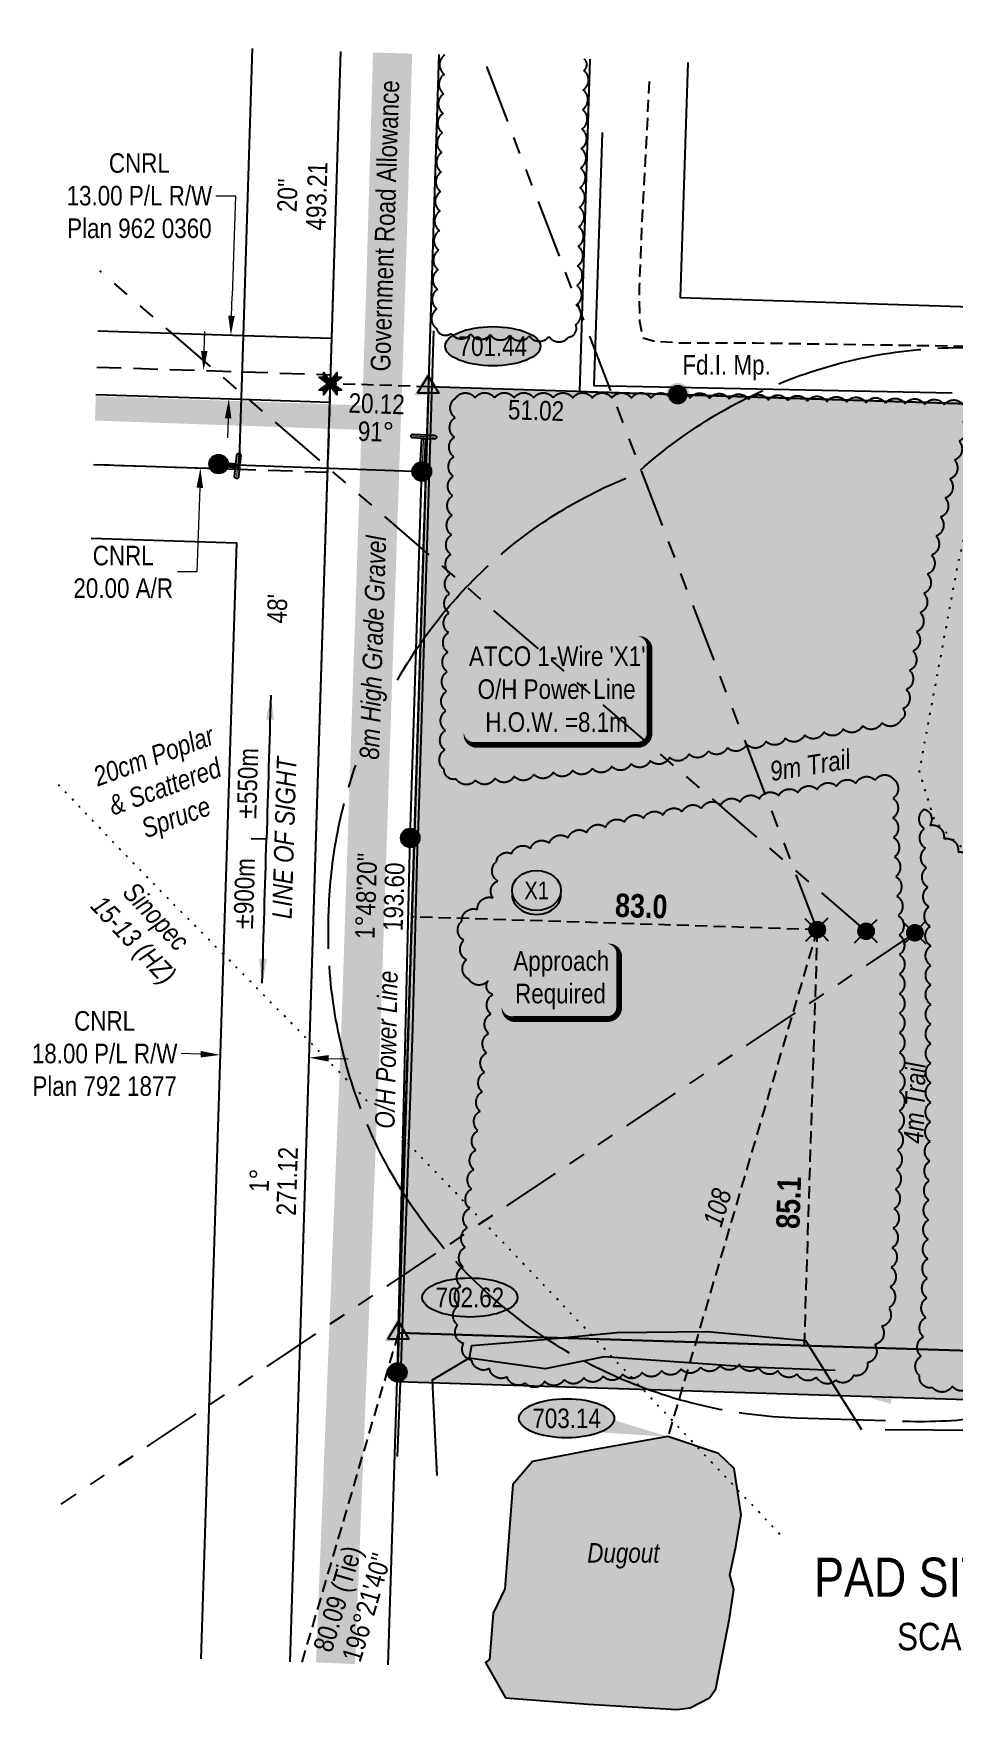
# Model space of a CAD drawing. Extents: x 353684 to 362846, y 6089656 to 6096169.
# Drawn here: x 360082 to 360553, y 6095312 to 6096169 of the extents above; entities that cross this region are included whole.
import ezdxf
from ezdxf.enums import TextEntityAlignment as Align

# ---------------------------------------------------------------- set-up
doc = ezdxf.new("R2010")
doc.units = 0
doc.header["$LTSCALE"] = 5
doc.header["$PDMODE"] = 34
doc.header["$PDSIZE"] = 0.03
for name, pattern in [('0', [1, 1, 0]), ('foc-ACCESSROAD', [3.75, 2.5, -1.25]), ('foc-BUFFER', [16.75, 15, -1.75]), ('foc-DOT', [1, 0.2, -0.8]), ('foc-DRILLPATH', [14.75, 6, -1.75, 1.75, -1.75, 1.75, -1.75]), ('foc-TIELINE', [1.875, 1.25, -0.625]), ('foc-TOPO', [1, 0.2, -0.8]), ('POWERLINE5', [7.8, 2.4, -0.6, 0.6, -0.6, 0.6, -0.6, 2.4]), ('UG_PIPE', [1.875, 1.25, -0.625])]:
    doc.linetypes.add(name, pattern=pattern)
doc.layers.get('Defpoints').update_dxf_attribs({"color": 9})
for name, color, linetype in [('ABADATA-DRILL', 8, 'foc-DOT'), ('AS-FENCE', 48, 'foc-FENCE'), ('AS-PIPE-UG', 44, 'UG_PIPE'), ('AS-POWER', 104, 'foc-POWER'), ('AS-POWER-EXISTING', 72, 'POWERLINE5'), ('AS-POWER-T', 104, 'Continuous'), ('AS-ROADS', 254, 'Continuous'), ('AS-SYMBOL', 7, 'Continuous'), ('AUX-BUFFER', 7, 'foc-BUFFER'), ('C-AR', 13, 'foc-ACCESSROAD'), ('C-RW', 13, 'Continuous'), ('DETAIL-T', 7, 'Continuous'), ('DRILL-T', 8, 'Continuous'), ('F-RW', 190, 'Continuous'), ('L-BD', 7, 'Continuous'), ('L-MON', 1, 'Continuous'), ('L-MON-T', 1, 'Continuous'), ('L-ROAD-T', 7, 'Continuous'), ('L-SEC', 7, 'Continuous'), ('L-TIE', 7, 'foc-TIELINE'), ('P-CROSSINGS', 250, 'Continuous'), ('P-ELEVATION', 7, 'Continuous'), ('P-PDRILLPATH', 12, 'foc-DRILLPATH'), ('P-PROPOSED', 10, 'Continuous'), ('P-PROPOSED-H', 21, 'Continuous'), ('P-TEMP-BLUE', 146, 'Continuous'), ('T-BUSH', 110, '0'), ('T-BUSH-T', 110, 'Continuous'), ('T-LOW-AREA', 48, 'foc-TOPO'), ('T-TIE', 201, 'foc-TIELINE'), ('T-WATER', 160, 'Continuous'), ('T-WATER-H', 133, 'Continuous'), ('T-WATER-T', 170, 'Continuous')]:
    doc.layers.add(name, color=color, linetype=linetype)
for name, color, linetype, lineweight in [('C-AR-T', 13, 'Continuous', 9), ('C-RW-T', 13, 'Continuous', 9), ('T-TEXT', 48, 'Continuous', 18), ('T-TIE-T', 201, 'Continuous', 18)]:
    doc.layers.add(name, color=color, linetype=linetype, lineweight=lineweight)
doc.layers.add('P-TEMP-BLUE-H', color=7, linetype='Continuous', true_color=0x99e6ff)
doc.styles.add('80', font='ARIALN.TTF', dxfattribs={"height": 10})
doc.styles.add('80CG', font='ARIALN.TTF', dxfattribs={"height": 10})
doc.styles.add('80L', font='ARIALN.TTF', dxfattribs={"height": 10})
doc.styles.add('80LS', font='ARIALNI.TTF', dxfattribs={"height": 10})
doc.styles.add('BOLD', font='ARIALNB.TTF')
doc.styles.add('Crossing', font='ARIALN.TTF', dxfattribs={"height": 10})
doc.styles.add('foc-LtypeFont', font='ARIALN.TTF', dxfattribs={"height": 7.35})
doc.linetypes.add('foc-FENCE', pattern='A,10,-1,["X",foc-LtypeFont,S=0.2,R=0,X=-0.625,Y=-0.75],-1.24', length=12.24)
doc.linetypes.add('foc-POWER', pattern='A,6,-1,["P",foc-LtypeFont,S=0.2,R=0,X=-0.625,Y=-0.75],-1.24,4', length=12.24)
doc.dimstyles.new('COMPASS', dxfattribs={"dimscale": 5, "dimtxt": 10, "dimasz": 2.5, "dimexe": 0.2, "dimexo": 0.0625, "dimgap": 0.5, "dimtad": 0, "dimtih": 1, "dimtoh": 1, "dimzin": 0, "dimdsep": 46, "dimtxsty": '80', "dimcen": 0.1, "dimse1": 1, "dimse2": 1, "dimclrd": 256, "dimclrt": 256, "dimaunit": 1, "dimadec": 4, "dimazin": 0, "dimtfac": 0.06, "dimtofl": 0, "dimtmove": 0, "dimatfit": 1, "dimfxl": 0.2, "dimtolj": 1, "dimtzin": 0, "dimlwd": -1, "dimarcsym": 0})
doc.dimstyles.new('Compass 5 000', dxfattribs={"dimscale": 5, "dimtxt": 9, "dimasz": 2, "dimexe": 0.2, "dimexo": 0.0625, "dimgap": 0.5, "dimtad": 0, "dimtih": 1, "dimtoh": 1, "dimzin": 0, "dimdsep": 46, "dimtxsty": '80CG', "dimcen": 0.1, "dimse1": 1, "dimse2": 1, "dimclrd": 256, "dimclrt": 256, "dimaunit": 1, "dimadec": 4, "dimazin": 0, "dimtfac": 0.06, "dimtofl": 0, "dimtmove": 0, "dimatfit": 1, "dimfxl": 0.2, "dimtolj": 1, "dimtzin": 0, "dimlwd": -1, "dimarcsym": 0})

# ---------------------------------------------------------------- blocks, each defined once
blk = doc.blocks.new('fdia')
at = {"color": 255, "const_width": 1}
blk.add_lwpolyline([(-0.5, 0, 1), (0.5, 0, 1)], format="xyb", close=True, dxfattribs=at)
blk = doc.blocks.new('Fdiaa')
blk.add_blockref('fdia', (0, 0))
blk = doc.blocks.new('fdib')
at = {"color": 1, "const_width": 1.6}
blk.add_lwpolyline([(-0.4, 0, 1), (0.4, 0, 1)], format="xyb", close=True, dxfattribs=at)
at = {"color": 1}
blk.add_circle((0, 0), 0.8, dxfattribs=at)
blk = doc.blocks.new('Fdibb')
blk.add_blockref('fdib', (0, 0))
blk = doc.blocks.new('fdicc')
for name in ['Fdibb', 'Fdiaa']:
    blk.add_blockref(name, (0, 0))
blk = doc.blocks.new('FDI')
blk.add_blockref('fdicc', (0, 0))
blk = doc.blocks.new('TRIA')
blk.add_hatch(color=255).paths.add_polyline_path([(-0.04, 1.52), (-1.47, -0.87), (1.39, -0.87)])
blk = doc.blocks.new('TRIAA')
blk.add_blockref('TRIA', (0, 0))
blk = doc.blocks.new('TRIB')
at = {"color": 1}
blk.add_lwpolyline([(-1.12, -0.67), (-0.04, 1.13), (1.04, -0.67)], close=True, dxfattribs=at)
blk = doc.blocks.new('TRIBB')
blk.add_blockref('TRIB', (0, 0))
blk = doc.blocks.new('TRICC')
for name in ['TRIAA', 'TRIBB']:
    blk.add_blockref(name, (0, 0))
blk = doc.blocks.new('plspike')
blk.add_blockref('TRICC', (0, 0))
blk = doc.blocks.new('WC')
at = {"layer": 'L-MON'}
h = blk.add_hatch(color=255, dxfattribs=at)
h.dxf.hatch_style = 1
edge = h.paths.add_edge_path()
edge.add_arc((0, 0), 0.9, 0, 360)
at = {"layer": 'L-MON', "color": 240, "flags": 128}
for points in [[(-0.62, 0.5), (-1.23, 1.12)], [(0.52, 0.61), (1.13, 1.21)], [(-1.18, -1.18), (-0.56, -0.57)], [(1.16, -1.18), (0.56, -0.57)]]:
    blk.add_lwpolyline(points, dxfattribs=at)
at = {"layer": 'L-MON', "color": 240}
for radius in [0.8, 0.373]:
    blk.add_circle((0, 0), radius, dxfattribs=at)
blk = doc.blocks.new('POWERPOLE')
h = blk.add_hatch(color=255)
edge = h.paths.add_edge_path()
edge.add_arc((0, 0), 0.96, 0, 360)
at = {"linetype": 'Continuous'}
for p, q in [((0.68, -0.68), (-0.68, 0.68)), ((-0.68, -0.68), (0.68, 0.68))]:
    blk.add_line(p, q, dxfattribs=at)
blk.add_circle((0, 0), 0.96, dxfattribs=at)
blk = doc.blocks.new('*U59')
h = blk.add_hatch(color=255)
h.dxf.hatch_style = 1
edge = h.paths.add_edge_path()
edge.add_arc((-1.95, 0.2), 0.2, 84.2763, 264.2763, ccw=False)
edge.add_line((-1.93, 0.39), (-0.18, 0.22))
edge.add_line((-0.18, 0.22), (-0.22, -0.18))
edge.add_line((-0.22, -0.18), (-1.97, 0))
h = blk.add_hatch(color=255)
h.dxf.hatch_style = 1
edge = h.paths.add_edge_path()
edge.add_arc((-0.11, -1.09), 0.2, 174.2763, 354.2763, ccw=False)
edge.add_line((-0.31, -1.07), (-0.18, 0.22))
edge.add_line((-0.18, 0.22), (-0.09, 1.11))
edge.add_arc((0.11, 1.09), 0.2, -5.7237, 174.2763, ccw=False)
edge.add_line((0.31, 1.07), (0.09, -1.11))
at = {"color": 255, "flags": 128}
blk.add_lwpolyline([(-1.97, 0, -1), (-1.93, 0.39), (-0.18, 0.22), (-0.22, -0.18)], format="xyb", close=True, dxfattribs=at)
at = {"color": 72, "const_width": 0.1, "flags": 128}
for points in [[(-1.95, 0.2), (0, 0)], [(-0.11, -1.09), (0.11, 1.09)]]:
    blk.add_lwpolyline(points, dxfattribs=at)
at = {"color": 255}
blk.add_lwpolyline([(0.09, -1.11, -1), (-0.31, -1.07), (-0.18, 0.22), (-0.09, 1.11, -1), (0.31, 1.07)], format="xyb", close=True, dxfattribs=at)
blk = doc.blocks.new('*U60')
h = blk.add_hatch(color=255)
h.dxf.hatch_style = 1
edge = h.paths.add_edge_path()
edge.add_arc((1.1, -0.06), 0.2, -93.2029, 86.7971, ccw=False)
edge.add_line((1.09, -0.26), (-0.21, -0.19))
edge.add_line((-0.21, -0.19), (-1.11, -0.14))
edge.add_arc((-1.1, 0.06), 0.2, 86.7971, 266.7971, ccw=False)
edge.add_line((-1.09, 0.26), (1.11, 0.14))
h = blk.add_hatch(color=255)
h.dxf.hatch_style = 1
edge = h.paths.add_edge_path()
edge.add_arc((-0.2, -3.57), 0.2, 176.7971, 356.7971, ccw=False)
edge.add_line((-0.4, -3.56), (-0.21, -0.19))
edge.add_line((-0.21, -0.19), (0.19, -0.21))
edge.add_line((0.19, -0.21), (0, -3.59))
at = {"color": 255}
blk.add_lwpolyline([(1.11, 0.14, -1), (1.09, -0.26), (-0.21, -0.19), (-1.11, -0.14, -1), (-1.09, 0.26)], format="xyb", close=True, dxfattribs=at)
at = {"color": 72, "const_width": 0.1, "flags": 128}
for points in [[(1.1, -0.06), (-1.1, 0.06)], [(-0.2, -3.57), (0, 0)]]:
    blk.add_lwpolyline(points, dxfattribs=at)
at = {"color": 255, "flags": 128}
blk.add_lwpolyline([(0, -3.59, -1), (-0.4, -3.56), (-0.21, -0.19), (0.19, -0.21)], format="xyb", close=True, dxfattribs=at)
blk = doc.blocks.new('TEMP')
h = blk.add_hatch(color=255)
h.dxf.hatch_style = 1
h.paths.add_polyline_path([(0, 0.25), (-0.67, 1.15), (-0.67, 0.67), (-1.15, 0.67), (-0.25, 0), (-1.15, -0.67), (-0.67, -0.67), (-0.67, -1.15), (0, -0.25), (0.67, -1.15), (0.67, -0.67), (1.15, -0.67), (0.25, 0), (1.15, 0.67), (0.67, 0.67), (0.67, 1.15)])
h.paths.add_polyline_path([(0.57, 0.85), (0.57, 0.57), (0.85, 0.57), (0.08, 0), (0.85, -0.57), (0.57, -0.57), (0.57, -0.85), (0, -0.08), (-0.57, -0.85), (-0.57, -0.57), (-0.85, -0.57), (-0.08, 0), (-0.85, 0.57), (-0.57, 0.57), (-0.57, 0.85), (0, 0.08)], flags=16)
h = blk.add_hatch(color=1)
h.dxf.hatch_style = 1
h.paths.add_polyline_path([(0, 0.08), (-0.57, 0.85), (-0.57, 0.57), (-0.85, 0.57), (-0.08, 0), (-0.85, -0.57), (-0.57, -0.57), (-0.57, -0.85), (0, -0.08), (0.57, -0.85), (0.57, -0.57), (0.85, -0.57), (0.08, 0), (0.85, 0.57), (0.57, 0.57), (0.57, 0.85)])
at = {"color": 1}
for p, q in [((-0.08, 0), (0.08, 0)), ((0, 0.08), (0, -0.08))]:
    blk.add_line(p, q, dxfattribs=at)
at = {"color": 255, "flags": 128}
blk.add_lwpolyline([(-0.25, 0), (-1.15, 0.67), (-0.67, 0.67), (-0.67, 1.15), (0, 0.25), (0.67, 1.15), (0.67, 0.67), (1.15, 0.67), (0.25, 0), (1.15, -0.67), (0.67, -0.67), (0.67, -1.15), (0, -0.25), (-0.67, -1.15), (-0.67, -0.67), (-1.15, -0.67)], close=True, dxfattribs=at)
at = {"color": 1, "flags": 128}
blk.add_lwpolyline([(-0.08, 0), (-0.85, 0.57), (-0.57, 0.57), (-0.57, 0.85), (0, 0.08), (0.57, 0.85), (0.57, 0.57), (0.85, 0.57), (0.08, 0), (0.85, -0.57), (0.57, -0.57), (0.57, -0.85), (0, -0.08), (-0.57, -0.85), (-0.57, -0.57), (-0.85, -0.57)], close=True, dxfattribs=at)
blk = doc.blocks.new('*D63')
at = {"layer": 'C-AR-T', "transparency": 16777216}
for p, q in [((360169.56, 6096006.37), (360169.89, 6096016.36)), ((360167.26, 6095936.42), (360165.84, 6095893.38)), ((360165.84, 6095893.38), (360155.84, 6095893.38))]:
    blk.add_line(p, q, dxfattribs=at)
for points in [[(360167.9, 6096006.42), (360171.23, 6096006.31), (360169.23, 6095996.38)], [(360165.59, 6095936.48), (360168.93, 6095936.37), (360167.59, 6095946.42)]]:
    blk.add_solid(points, dxfattribs=at)
at = {"layer": 'Defpoints', "color": 0, "transparency": 16777216}
for p in [(360161.11, 6095996.64), (360159.47, 6095946.68), (360167.59, 6095946.42)]:
    blk.add_point(p, dxfattribs=at)
at = {"layer": 'C-AR-T', "transparency": 16777216, "insert": (360128.11, 6095893.38), "char_height": 10, "attachment_point": 5, "style": '80CG'}
blk.add_mtext('\\A1;CNRL\\P20.00 A/R', dxfattribs=at)
blk = doc.blocks.new('*D64')
at = {"layer": 'C-RW-T', "transparency": 16777216}
for p, q in [((360175.46, 6096085.74), (360185.46, 6096085.74)), ((360185.46, 6096085.74), (360183.8, 6096034.36)), ((360183.48, 6096024.37), (360183.8, 6096034.36)), ((360181.79, 6095971.9), (360181.47, 6095961.91))]:
    blk.add_line(p, q, dxfattribs=at)
for points in [[(360181.82, 6096024.42), (360185.15, 6096024.31), (360183.16, 6096014.37)], [(360180.12, 6095971.95), (360183.46, 6095971.85), (360182.11, 6095981.9)]]:
    blk.add_solid(points, dxfattribs=at)
at = {"layer": 'Defpoints', "color": 0, "transparency": 16777216}
for p in [(360147.54, 6096015.52), (360183.16, 6096014.37), (360146.49, 6095983.04)]:
    blk.add_point(p, dxfattribs=at)
at = {"layer": 'C-RW-T', "transparency": 16777216, "insert": (360136.38, 6096085.74), "char_height": 10, "attachment_point": 5, "style": '80CG'}
blk.add_mtext('\\A1;CNRL\\P13.00 P/L R/W\\PPlan 962 0360 ', dxfattribs=at)
blk = doc.blocks.new('*D65')
at = {"layer": 'C-RW-T', "transparency": 16777216}
for p, q in [((360167.69, 6095646.8), (360157.69, 6095647.12)), ((360233.15, 6095644.71), (360243.14, 6095644.39))]:
    blk.add_line(p, q, dxfattribs=at)
for points in [[(360167.74, 6095648.47), (360167.64, 6095645.14), (360177.68, 6095646.48)], [(360233.2, 6095646.38), (360233.09, 6095643.05), (360223.15, 6095645.03)]]:
    blk.add_solid(points, dxfattribs=at)
at = {"layer": 'Defpoints', "color": 0, "transparency": 16777216}
for p in [(360177.68, 6095646.48), (360177.75, 6095648.43), (360223.21, 6095646.98)]:
    blk.add_point(p, dxfattribs=at)
at = {"layer": 'C-RW-T', "transparency": 16777216, "insert": (360118.61, 6095647.12), "char_height": 10, "attachment_point": 5, "style": '80CG'}
blk.add_mtext('\\A1;CNRL\\P18.00 P/L R/W\\PPlan 792 1877', dxfattribs=at)
blk = doc.blocks.new('*U45')
at = {"layer": 'DETAIL-T', "color": 3, "insert": (0, 0), "char_height": 20, "width": 217.1081, "attachment_point": 5, "style": '80CG'}
blk.add_mtext('PAD SITE DETAIL\\P{\\H0.7x;SCALE 1:2000}', dxfattribs=at)
blk = doc.blocks.new('we')
at = {"layer": 'P-ELEVATION'}
h = blk.add_hatch(color=111, dxfattribs=at)
h.dxf.hatch_style = 1
edge = h.paths.add_edge_path()
edge.add_ellipse((0, 0), major_axis=(-24.38, 0), ratio=0.410256, start_angle=0, end_angle=360)
at = {"layer": 'P-ELEVATION', "color": 7, "flags": 128}
blk.add_lwpolyline([(0, 0, 12.5, 0, 0), (-12.42, -6.43, 0, 0, 0)], format="xyseb", dxfattribs=at)
at = {"layer": 'P-ELEVATION', "color": 7}
blk.add_ellipse((0, 0), major_axis=(-24.38, 0), ratio=0.410256, dxfattribs=at)
at = {"layer": 'P-ELEVATION', "style": '80'}
blk.add_attdef('ELEVATION', text='', height=10, dxfattribs=at).set_placement((0, 0), align=Align.MIDDLE_CENTER)
blk = doc.blocks.new('*U76')
at = {"layer": 'P-ELEVATION'}
h = blk.add_hatch(color=111, dxfattribs=at)
h.dxf.hatch_style = 1
edge = h.paths.add_edge_path()
edge.add_ellipse((0, 0), major_axis=(-24.38, 0), ratio=0.410256, start_angle=0, end_angle=360)
at = {"layer": 'P-ELEVATION', "color": 7, "flags": 128}
blk.add_lwpolyline([(0, 0, 12.5, 0, 0), (51.84, -9.37, 0, 0, 0)], format="xyseb", dxfattribs=at)
at = {"layer": 'P-ELEVATION', "color": 7}
blk.add_ellipse((0, 0), major_axis=(-24.38, 0), ratio=0.410256, dxfattribs=at)
at = {"layer": 'P-ELEVATION', "style": '80'}
blk.add_attdef('ELEVATION', text='', height=10, dxfattribs=at).set_placement((0, 0), align=Align.MIDDLE_CENTER)
blk = doc.blocks.new('xing2')
h = blk.add_hatch(color=50)
h.dxf.hatch_style = 1
edge = h.paths.add_edge_path()
edge.add_ellipse((0, 0), major_axis=(-12.5, 0), ratio=0.816297, start_angle=0, end_angle=360)
h = blk.add_hatch(color=250)
h.dxf.hatch_style = 1
edge = h.paths.add_edge_path()
edge.add_ellipse((0, -2.05), major_axis=(-12.5, 0), ratio=0.816297, start_angle=0, end_angle=180)
edge.add_line((12.5, -2.05), (12.5, 0))
edge.add_ellipse((0, 0), major_axis=(-12.5, 0), ratio=0.816297, start_angle=0, end_angle=180, ccw=False)
edge.add_line((-12.5, 0), (-12.5, -2.05))
at = {"color": 250}
blk.add_ellipse((0, 0), major_axis=(-12.5, 0), ratio=0.816297, dxfattribs=at)
blk.add_ellipse((0, -2.05), major_axis=(-12.5, 0), ratio=0.816297, start_param=0, end_param=3.141593, dxfattribs=at)
at = {"color": 250, "style": 'Crossing'}
blk.add_attdef('CROSSING', text='', height=9, dxfattribs=at).set_placement((0.09, 0.02), align=Align.MIDDLE_CENTER)
at = {"color": 250, "style": 'Crossing', "flags": 1}
for tag, p in [('OWNER', (0.09, -12.49)), ('DESCRIPTION', (0.09, -25.77)), ('LOCATION', (0.09, -39.3)), ('DWG_REF', (0.09, -52.84))]:
    blk.add_attdef(tag, text='', height=9, dxfattribs=at).set_placement(p, align=Align.MIDDLE_CENTER)
blk = doc.blocks.new('*U85')
h = blk.add_hatch(color=255)
edge = h.paths.add_edge_path()
edge.add_line((-41.5, -28.5), (41.5, -28.5))
edge.add_arc((41.5, -22.5), 6, 270, 360)
edge.add_line((47.5, -22.5), (47.5, 21))
edge.add_arc((41.5, 21), 6, 0, 90)
edge.add_line((41.5, 27), (-41.5, 27))
edge.add_arc((-41.5, 21), 6, 90, 180)
edge.add_line((-47.5, 21), (-47.5, -22.5))
edge.add_arc((-41.5, -22.5), 6, 180, 270)
at = {"color": 104, "flags": 128}
blk.add_lwpolyline([(-41.5, -28.5, 3, 3, 0), (41.5, -28.5, 3, 3, 0.414214), (47.5, -22.5, 3, 3, 0), (47.5, 21, 3, 0, 0.414214), (41.5, 27, 0, 0, 0), (-41.5, 27, 0, 0, 0.414214), (-47.5, 21, 0, 0, 0), (-47.5, -22.5, 0, 3, 0.414214)], format="xyseb", close=True, dxfattribs=at)
at = {"color": 104, "style": '80'}
blk.add_attdef('ENTER_TEXT_001', (-26.85, -4.92), '', height=10, dxfattribs=at)
blk = doc.blocks.new('*U87')
h = blk.add_hatch(color=255)
edge = h.paths.add_edge_path()
edge.add_line((-24, -20), (24, -20))
edge.add_arc((24, -14), 6, 270, 360)
edge.add_line((30, -14), (30, 12.5))
edge.add_arc((24, 12.5), 6, 0, 90)
edge.add_line((24, 18.5), (-24, 18.5))
edge.add_arc((-24, 12.5), 6, 90, 180)
edge.add_line((-30, 12.5), (-30, -14))
edge.add_arc((-24, -14), 6, 180, 270)
at = {"color": 1, "flags": 128}
for points in [[(-72.8, 24.55, 0, 7.5, 0), (0, 0, 0, 0, 0)], [(-14.84, -4.66, 0, 7.5, 0), (0, 0, 0, 0, 0)]]:
    blk.add_lwpolyline(points, format="xyseb", dxfattribs=at)
blk.add_lwpolyline([(-24, -20, 3, 3, 0), (24, -20, 3, 3, 0.414214), (30, -14, 3, 3, 0), (30, 12.5, 3, 0, 0.414214), (24, 18.5, 0, 0, 0), (-24, 18.5, 0, 0, 0.414214), (-30, 12.5, 0, 0, 0), (-30, -14, 0, 3, 0.414214)], format="xyseb", close=True, dxfattribs=at)
at = {"color": 1, "style": '80'}
blk.add_attdef('ENTER_TEXT_001', (-26.85, -4.92), '', height=10, dxfattribs=at)

msp = doc.modelspace()

# ---------------------------------------------------------------- hatches: boundary and pattern name
at = {"layer": 'P-PROPOSED-H'}
h = msp.add_hatch(color=256, dxfattribs=at)
h.dxf.hatch_style = 1
h.paths.add_polyline_path([(360269.033, 6095504.448), (360810.373, 6095487.369), (360825.615, 6095971.004), (360284.275, 6095988.082)])
at = {"layer": 'P-TEMP-BLUE-H'}
h = msp.add_hatch(color=256, dxfattribs=at)
h.dxf.hatch_style = 1
h.paths.add_polyline_path([(360269.033, 6095504.448), (360268.246, 6095479.467), (360834.567, 6095461.6), (360850.596, 6095970.215), (360825.615, 6095971.004), (360810.373, 6095487.369)])
at = {"layer": 'T-WATER-H'}
h = msp.add_hatch(color=256, dxfattribs=at)
h.dxf.hatch_style = 1
h.paths.add_polyline_path([(360323.603, 6095317.718), (360365.943, 6095314.421), (360411.186, 6095311.786), (360418.066, 6095312.556), (360427.926, 6095317.658), (360431.116, 6095322.301), (360438.111, 6095358.273), (360440.461, 6095373.083), (360438.328, 6095380.663), (360441.266, 6095394.166), (360444.073, 6095411.298), (360440.551, 6095434.918), (360432.563, 6095442.743), (360406.721, 6095451.301), (360367.358, 6095444.378), (360337.516, 6095438.498), (360327.341, 6095426.766), (360323.313, 6095373.418), (360317.398, 6095360.963), (360315.358, 6095337.401), (360313.446, 6095335.808), (360323.678, 6095317.806)])

# ---------------------------------------------------------------- linework, layer by layer
msp.add_line((360201.396, 6095756.77), (360193.516, 6095757.004))
at = {"layer": 'ABADATA-DRILL', "flags": 128}
for points in [[(360252.922, 6095622.861), (360226.687, 6095649.935), (360192.683, 6095684.499), (360158.619, 6095718.739), (360124.889, 6095753.268), (360092.707, 6095787.014)], [(360463.985, 6095401.334), (360460.061, 6095405.489), (360426.871, 6095440.476), (360393.686, 6095475.639), (360360.617, 6095510.523), (360327.251, 6095545.491), (360293.759, 6095580.438), (360270.626, 6095604.504)]]:
    msp.add_lwpolyline(points, dxfattribs=at)
at = {"layer": 'AS-FENCE'}
msp.add_line((360286.748, 6096016.638), (360278.871, 6095758.151), dxfattribs=at)
at = {"layer": 'AS-FENCE', "flags": 128}
for points in [[(360373.126, 6096118.091), (360368.738, 6095988.766), (360552.123, 6095985.051)], [(360268.468, 6095441.111), (360270.323, 6095487.561), (360276.286, 6095660.138), (360278.871, 6095758.151), (360278.798, 6095757.973)], [(360505.863, 6095454.756), (360477.181, 6095500.196), (360426.838, 6095504.838), (360380.581, 6095504.341), (360336.081, 6095500.138), (360306.193, 6095497.696), (360305.073, 6095491.368), (360286.151, 6095480.126), (360288.493, 6095431.338)], [(360492.301, 6095485.118), (360448.188, 6095486.851), (360374.011, 6095492.046), (360343.956, 6095486.041), (360305.073, 6095491.368)], [(360517.758, 6095454.901), (360936.273, 6095452.103)]]:
    msp.add_lwpolyline(points, dxfattribs=at)
at = {"layer": 'AS-PIPE-UG', "flags": 128}
msp.add_lwpolyline([(360397.163, 6096144.236), (360393.356, 6096072.583), (360392.011, 6096039.628), (360392.103, 6096021.628), (360393.956, 6096013.083), (360399.068, 6096011.541), (360412.996, 6096010.551), (360451.361, 6096010.533), (360581.813, 6096008.508), (360633.473, 6096007.428), (360703.613, 6096006.103), (360784.876, 6096003.768), (360854.381, 6096001.496), (360960.806, 6095997.468)], dxfattribs=at)
at = {"layer": 'AS-POWER', "flags": 128}
for points in [[(360176.913, 6095948.551), (360280.823, 6095944.756)], [(360268.353, 6095484.173), (360274.923, 6095757.383), (360280.823, 6095944.756)]]:
    msp.add_lwpolyline(points, dxfattribs=at)
at = {"layer": 'AS-ROADS', "flags": 128}
for points, const_width in [([(360236.685, 6095335.428), (360249.821, 6095664.133), (360262.316, 6096036.248), (360265.882, 6096158.703)], 19.995), ([(360571.313, 6095986.053), (360563.021, 6095956.858), (360557.256, 6095933.296), (360548.378, 6095896.396), (360539.518, 6095849.363), (360533.718, 6095815.858), (360529.881, 6095789.521), (360529.726, 6095763.613), (360533.101, 6095705.771), (360533.131, 6095618.898), (360527.773, 6095511.043), (360515.648, 6095469.488)], 9.997), ([(360260.151, 6095971.983), (360207.926, 6095973.758), (360113.887, 6095977.041)], 12.497)]:
    msp.add_lwpolyline(points, dxfattribs=dict(at, const_width=const_width))
msp.add_lwpolyline([(360306.091, 6095772.991, 22.494, 22.494, 0), (360385.718, 6095780.476, 22.494, 22.494, 0), (360444.856, 6095790.438, 22.494, 22.494, 0), (360516.728, 6095801.988, 22.494, 22.494, 0), (360712.358, 6095799.613, 19.995, 19.995, 0), (360774.176, 6095819.286, 19.995, 19.995, 0), (360845.976, 6095832.376, 19.995, 19.995, 0), (360885.256, 6095833.341, 0, 0, 0)], format="xyseb", dxfattribs=at)
at = {"layer": 'C-AR', "flags": 128}
msp.add_lwpolyline([(360114.553, 6095998.174), (360234.157, 6095994.239), (360232.583, 6095944.277), (360112.978, 6095948.211)], dxfattribs=at)
at = {"layer": 'C-RW', "flags": 128}
for points in [[(360194.115, 6096160.967), (360189.427, 6096014.168), (360187.242, 6095945.768), (360112.978, 6095948.211)], [(360213.418, 6095336.162), (360233.716, 6095980.232), (360239.367, 6096159.539)], [(360114.109, 6095984.089), (360188.387, 6095981.693), (360233.716, 6095980.232), (360234.74, 6096012.74), (360189.427, 6096014.168), (360115.132, 6096016.565)], [(360111.797, 6095910.741), (360186.045, 6095908.298), (360167.818, 6095337.6)]]:
    msp.add_lwpolyline(points, dxfattribs=at)
at = {"layer": 'F-RW', "flags": 128}
for points in [[(360366.841, 6096155.518), (360361.42, 6095985.648), (360850.596, 6095970.215), (360995.468, 6095965.05)], [(360416.803, 6096153.941), (360412.965, 6096033.666), (360997.042, 6096015.012)]]:
    msp.add_lwpolyline(points, dxfattribs=at)
at = {"layer": 'L-SEC'}
for p, q in [((360213.418, 6095336.162), (360239.367, 6096159.539)), ((360263.68, 6095334.576), (360289.629, 6096157.954))]:
    msp.add_line(p, q, dxfattribs=at)
at = {"layer": 'L-TIE'}
for p, q in [((360284.275, 6095988.082), (360234.013, 6095989.668)), ((360219.593, 6095335.967), (360269.056, 6095504.448))]:
    msp.add_line(p, q, dxfattribs=at)
at = {"layer": 'P-CROSSINGS', "color": 104, "flags": 128}
msp.add_lwpolyline([(360281.031, 6095711.4, 0, 3.999, 0), (360331.09, 6095805.616, 1.999, 1.999, 0)], format="xyseb", dxfattribs=at)
at = {"layer": 'P-PDRILLPATH', "flags": 128}
for points in [[(360483.053, 6095710.512), (360311.947, 6096157.249)], [(360508.063, 6095709.672), (360116.103, 6096047.356)], [(360533.016, 6095708.907), (360096.23, 6095416.793)]]:
    msp.add_lwpolyline(points, dxfattribs=at)
at = {"layer": 'P-TEMP-BLUE'}
msp.add_lwpolyline([(360269.033, 6095504.448), (360268.246, 6095479.467), (360834.567, 6095461.6), (360850.596, 6095970.215), (360825.615, 6095971.004), (360810.373, 6095487.369)], close=True, dxfattribs=at)
at = {"layer": 'T-BUSH', "flags": 128}
for points in [[(360292.627, 6096157.859, 0.5205671), (360292.312, 6096147.864, 0.5205671), (360291.997, 6096137.869, 0.5205671), (360291.682, 6096127.874, 0.5205671), (360291.367, 6096117.879, 0.5205671), (360291.052, 6096107.884, 0.5205671), (360290.737, 6096097.889, 0.5205671), (360290.422, 6096087.894, 0.5205671), (360290.107, 6096077.899, 0.5205671), (360289.792, 6096067.904, 0.5205671), (360289.477, 6096057.909, 0.5205671), (360289.162, 6096047.914, 0.5205671), (360288.847, 6096037.919, 0.5205671), (360288.532, 6096027.924, 0.5205671), (360288.217, 6096017.928, 0.5205671), (360295.86, 6096015.402, 0.5205671), (360305.855, 6096015.082, 0.5205671), (360315.849, 6096014.763, 0.5205671), (360325.844, 6096014.444, 0.5205671), (360335.839, 6096014.125, 0.5205671), (360345.834, 6096013.806, 0.5205671), (360355.829, 6096013.486, 0.5205671), (360359.512, 6096019.896, 0.5205671), (360359.831, 6096029.891, 0.5205671), (360360.15, 6096039.886, 0.5205671), (360360.469, 6096049.88, 0.5205671), (360360.788, 6096059.875, 0.5205671), (360361.107, 6096069.87, 0.5205671), (360361.426, 6096079.865, 0.5205671), (360361.744, 6096089.86, 0.5205671), (360362.063, 6096099.855, 0.5205671), (360362.382, 6096109.85, 0.5205671), (360362.701, 6096119.845, 0.5205671), (360363.02, 6096129.84, 0.5205671), (360363.339, 6096139.835, 0.5205671), (360363.658, 6096149.83, 0.5205671), (360363.843, 6096155.613, 0.5205671)], [(360936.965, 6095455.53, -0.5205671), (360927.19, 6095457.644, -0.5205671), (360917.416, 6095459.757, -0.5205671), (360907.627, 6095461.788, -0.5205671), (360897.729, 6095463.211, -0.5205671), (360887.831, 6095464.635, -0.5205671), (360877.933, 6095466.058, -0.5205671), (360868.035, 6095467.482, -0.5205671), (360858.136, 6095468.906, -0.5205671), (360848.238, 6095470.329, -0.5205671), (360841.321, 6095476.942, -0.5205671), (360831.993, 6095478.351, -0.5205671), (360821.993, 6095478.373, -0.5205671), (360811.993, 6095478.396, -0.5205671), (360801.993, 6095478.418, -0.5205671), (360791.993, 6095478.441, -0.5205671), (360781.993, 6095478.463, -0.5205671), (360771.993, 6095478.486, -0.5205671), (360761.993, 6095478.508, -0.5205671), (360751.993, 6095478.531, -0.5205671), (360741.993, 6095478.553, -0.5205671), (360731.993, 6095478.576, -0.5205671), (360721.993, 6095478.598, -0.5205671), (360711.993, 6095478.62, -0.5205671), (360701.993, 6095478.681, -0.5205671), (360691.994, 6095478.774, -0.5205671), (360681.994, 6095478.868, -0.5205671), (360671.994, 6095478.961, -0.5205671), (360661.995, 6095479.054, -0.5205671), (360651.995, 6095479.147, -0.5205671), (360641.996, 6095479.24, -0.5205671), (360631.996, 6095479.333, -0.5205671), (360621.997, 6095479.426, -0.5205671), (360612, 6095479.337, -0.5205671), (360602.007, 6095478.95, -0.5205671), (360592.015, 6095478.562, -0.5205671), (360582.022, 6095478.174, -0.5205671), (360572.03, 6095477.787, -0.5205671), (360562.037, 6095477.399, -0.5205671), (360552.122, 6095477.076, -0.5205671), (360542.151, 6095476.31, -0.5205671), (360535.377, 6095482.566, -0.5205671), (360536.224, 6095492.402, -0.5205671), (360537.419, 6095502.33, -0.5205671), (360538.613, 6095512.258, -0.5205671), (360539.127, 6095522.235, -0.5205671), (360539.335, 6095532.233, -0.5205671), (360539.542, 6095542.23, -0.5205671), (360539.75, 6095552.228, -0.5205671), (360539.957, 6095562.226, -0.5205671), (360540.164, 6095572.224, -0.5205671), (360540.372, 6095582.222, -0.5205671), (360540.579, 6095592.22, -0.5205671), (360540.786, 6095602.217, -0.5205671), (360540.994, 6095612.215, -0.5205671), (360541.128, 6095622.214, -0.5205671), (360541.125, 6095632.214, -0.5205671), (360541.121, 6095642.214, -0.5205671), (360541.118, 6095652.214, -0.5205671), (360541.114, 6095662.214, -0.5205671), (360541.111, 6095672.214, -0.5205671), (360541.107, 6095682.214, -0.5205671), (360541.104, 6095692.214, -0.5205671), (360541.1, 6095702.214, -0.5205671), (360540.738, 6095712.203, -0.5205671), (360540.155, 6095722.186, -0.5205671), (360539.573, 6095732.169, -0.5205671), (360538.99, 6095742.152, -0.5205671), (360538.408, 6095752.135, -0.5205671), (360537.825, 6095762.119, -0.5205671), (360537.775, 6095772.115, -0.5205671), (360540.566, 6095763.903, -0.5205671), (360547.84, 6095757.04, -0.5205671), (360555.113, 6095750.177, -0.5205671), (360562.091, 6095743.085, -0.5205671), (360566.929, 6095734.334, -0.5205671), (360571.768, 6095725.582, -0.5205671), (360580.088, 6095722.842, -0.5205671), (360590.087, 6095723, -0.5205671), (360600.085, 6095723.157, -0.5205671), (360610.084, 6095723.315, -0.5205671), (360620.083, 6095723.473, -0.5205671), (360630.082, 6095723.496, -0.5205671), (360640.081, 6095723.361, -0.5205671), (360650.08, 6095723.227, -0.5205671), (360660.079, 6095723.093, -0.5205671), (360669.87, 6095723.108, -0.5205671), (360666.545, 6095732.54, -0.5205671), (360663.221, 6095741.971, -0.5205671), (360659.897, 6095751.402, -0.5205671), (360661.355, 6095761.147, -0.5205671), (360663.855, 6095770.538, -0.5205671), (360673.384, 6095773.571, -0.5205671), (360682.913, 6095776.603, -0.5205671), (360692.442, 6095779.636, -0.5205671), (360701.971, 6095782.668, -0.5205671), (360711.5, 6095785.701, -0.5205671), (360721.029, 6095788.733, -0.5205671), (360730.559, 6095791.766, -0.5205671), (360740.088, 6095794.798, -0.5205671), (360749.617, 6095797.831, -0.5205671), (360759.146, 6095800.863, -0.5205671), (360768.675, 6095803.896, -0.5205671), (360778.233, 6095806.814, -0.5205671), (360788.07, 6095808.607, -0.5205671), (360797.908, 6095810.401, -0.5205671), (360807.746, 6095812.194, -0.5205671), (360817.584, 6095813.988, -0.5205671), (360827.422, 6095815.781, -0.5205671), (360837.26, 6095817.575, -0.5205671), (360847.098, 6095819.369, -0.5205671), (360857.091, 6095819.647, -0.5205671), (360867.088, 6095819.893, -0.5205671), (360877.085, 6095820.139, -0.5205671), (360885.575, 6095820.347, -0.5205671)], [(360519.736, 6095516.96, -0.5205671), (360516.096, 6095507.646, -0.5205671), (360512.456, 6095498.332, -0.5205671), (360508.817, 6095489.018, -0.5205671), (360501.51, 6095482.589, -0.5205671), (360492.571, 6095480.13, -0.5205671), (360482.705, 6095481.757, -0.5205671), (360472.838, 6095483.385, -0.5205671), (360462.971, 6095485.012, -0.5205671), (360453.104, 6095486.639, -0.5205671), (360443.238, 6095488.266, -0.5205671), (360433.292, 6095487.729, -0.5205671), (360423.333, 6095486.823, -0.5205671), (360413.375, 6095485.917, -0.5205671), (360403.416, 6095485.011, -0.5205671), (360393.457, 6095484.105, -0.5205671), (360383.498, 6095483.199, -0.5205671), (360373.539, 6095482.293, -0.5205671), (360363.58, 6095481.387, -0.5205671), (360353.621, 6095480.481, -0.5205671), (360343.662, 6095479.575, -0.5205671), (360333.704, 6095478.669, -0.5205671), (360324.47, 6095481.884, -0.5205671), (360315.418, 6095486.135, -0.5205671), (360306.366, 6095490.386, -0.5205671), (360302.158, 6095498.885, -0.5205671), (360299.123, 6095508.413, -0.5205671), (360299.705, 6095518.302, -0.5205671), (360300.798, 6095528.242, -0.5205671), (360301.892, 6095538.182, -0.5205671), (360302.985, 6095548.122, -0.5205671), (360304.078, 6095558.062, -0.5205671), (360305.171, 6095568.002, -0.5205671), (360306.265, 6095577.942, -0.5205671), (360307.358, 6095587.882, -0.5205671), (360308.451, 6095597.822, -0.5205671), (360309.545, 6095607.763, -0.5205671), (360310.638, 6095617.703, -0.5205671), (360311.731, 6095627.643, -0.5205671), (360312.824, 6095637.583, -0.5205671), (360313.918, 6095647.523, -0.5205671), (360315.011, 6095657.463, -0.5205671), (360316.104, 6095667.403, -0.5205671), (360317.198, 6095677.343, -0.5205671), (360314.709, 6095684.31, -0.5205671), (360304.838, 6095685.171, -0.5205671), (360303.606, 6095695.095, -0.5205671), (360302.374, 6095705.019, -0.5205671), (360301.22, 6095714.908, -0.5205671), (360309.27, 6095720.842, -0.5205671), (360317.319, 6095726.775, -0.5205671), (360319.686, 6095735.339, -0.5205671), (360319, 6095745.316, -0.5205671), (360326.753, 6095749.339, -0.5205671), (360336.382, 6095752.038, -0.5205671), (360346.011, 6095754.737, -0.5205671), (360355.64, 6095757.436, -0.5205671), (360365.268, 6095760.135, -0.5205671), (360374.897, 6095762.834, -0.5205671), (360384.526, 6095765.533, -0.5205671), (360394.322, 6095767.477, -0.5205671), (360404.184, 6095769.139, -0.5205671), (360414.045, 6095770.8, -0.5205671), (360423.906, 6095772.461, -0.5205671), (360433.767, 6095774.122, -0.5205671), (360443.628, 6095775.784, -0.5205671), (360453.497, 6095777.397, -0.5205671), (360463.37, 6095778.984, -0.5205671), (360473.243, 6095780.57, -0.5205671), (360483.117, 6095782.157, -0.5205671), (360492.99, 6095783.744, -0.5205671), (360502.863, 6095785.33, -0.5205671), (360512.737, 6095786.917, -0.5205671), (360521.87, 6095787.641, -0.5205671), (360521.811, 6095777.641, -0.5205671), (360521.751, 6095767.641, -0.5205671), (360522.061, 6095757.651, -0.5205671), (360522.644, 6095747.668, -0.5205671), (360523.226, 6095737.685, -0.5205671), (360523.809, 6095727.702, -0.5205671), (360524.391, 6095717.719, -0.5205671), (360524.974, 6095707.736, -0.5205671), (360525.105, 6095697.74, -0.5205671), (360525.108, 6095687.74, -0.5205671), (360525.112, 6095677.74, -0.5205671), (360525.115, 6095667.74, -0.5205671), (360525.118, 6095657.74, -0.5205671), (360525.122, 6095647.74, -0.5205671), (360525.125, 6095637.74, -0.5205671), (360525.129, 6095627.74, -0.5205671), (360525.062, 6095617.742, -0.5205671), (360524.547, 6095607.755, -0.5205671), (360524.031, 6095597.768, -0.5205671), (360523.516, 6095587.781, -0.5205671), (360523.001, 6095577.795, -0.5205671), (360522.486, 6095567.808, -0.5205671), (360521.97, 6095557.821, -0.5205671), (360521.455, 6095547.835, -0.5205671), (360520.94, 6095537.848, -0.5205671), (360520.424, 6095527.861, -0.5205671), (360519.878, 6095517.27, -0.5205671)]]:
    msp.add_lwpolyline(points, format="xyb", dxfattribs=at)
msp.add_lwpolyline([(360525.954, 6095817.901, -0.5205671), (360516.081, 6095816.314, -0.5205671), (360506.207, 6095814.727, -0.5205671), (360496.334, 6095813.141, -0.5205671), (360486.461, 6095811.554, -0.5205671), (360476.587, 6095809.967, -0.5205671), (360466.714, 6095808.381, -0.5205671), (360456.841, 6095806.794, -0.5205671), (360446.967, 6095805.207, -0.5205671), (360437.101, 6095803.58, -0.5205671), (360427.24, 6095801.918, -0.5205671), (360417.379, 6095800.257, -0.5205671), (360407.518, 6095798.596, -0.5205671), (360397.657, 6095796.935, -0.5205671), (360387.796, 6095795.274, -0.5205671), (360377.882, 6095793.999, -0.5205671), (360367.934, 6095792.983, -0.5205671), (360357.986, 6095791.967, -0.5205671), (360348.038, 6095790.95, -0.5205671), (360338.089, 6095789.934, -0.5205671), (360328.141, 6095788.918, -0.5205671), (360318.193, 6095787.901, -0.5205671), (360308.245, 6095786.885, -0.5205671), (360298.373, 6095787.553, -0.5205671), (360292.258, 6095792.421, -0.5205671), (360292.567, 6095802.416, -0.5205671), (360292.876, 6095812.411, -0.5205671), (360293.184, 6095822.406, -0.5205671), (360293.493, 6095832.402, -0.5205671), (360293.802, 6095842.397, -0.5205671), (360294.11, 6095852.392, -0.5205671), (360294.419, 6095862.387, -0.5205671), (360294.728, 6095872.383, -0.5205671), (360295.036, 6095882.378, -0.5205671), (360295.345, 6095892.373, -0.5205671), (360295.654, 6095902.368, -0.5205671), (360295.962, 6095912.363, -0.5205671), (360296.271, 6095922.359, -0.5205671), (360296.58, 6095932.354, -0.5205671), (360296.888, 6095942.349, -0.5205671), (360297.197, 6095952.344, -0.5205671), (360297.506, 6095962.34, -0.5205671), (360297.814, 6095972.335, -0.5205671), (360298.123, 6095982.33, -0.5205671), (360308.023, 6095982.424, -0.5205671), (360318.023, 6095982.414, -0.5205671), (360328.023, 6095982.405, -0.5205671), (360338.023, 6095982.395, -0.5205671), (360348.023, 6095982.386, -0.5205671), (360358.023, 6095982.376, -0.5205671), (360368.023, 6095982.366, -0.5205671), (360378.023, 6095982.357, -0.5205671), (360388.023, 6095982.347, -0.5205671), (360398.023, 6095982.338, -0.5205671), (360408.023, 6095982.328, -0.5205671), (360418.023, 6095982.319, -0.5205671), (360428.02, 6095982.124, -0.5205671), (360438.017, 6095981.853, -0.5205671), (360448.013, 6095981.582, -0.5205671), (360458.009, 6095981.311, -0.5205671), (360468.006, 6095981.039, -0.5205671), (360478.002, 6095980.768, -0.5205671), (360487.998, 6095980.497, -0.5205671), (360497.995, 6095980.225, -0.5205671), (360507.991, 6095979.954, -0.5205671), (360517.987, 6095979.683, -0.5205671), (360527.983, 6095979.411, -0.5205671), (360537.98, 6095979.14, -0.5205671), (360547.976, 6095978.869, -0.5205671), (360557.972, 6095978.597, -0.5205671), (360557.606, 6095970.117, -0.5205671), (360555.582, 6095960.324, -0.5205671), (360553.255, 6095950.599, -0.5205671), (360550.878, 6095940.886, -0.5205671), (360548.517, 6095931.168, -0.5205671), (360546.178, 6095921.446, -0.5205671), (360543.839, 6095911.723, -0.5205671), (360541.5, 6095902.001, -0.5205671), (360539.451, 6095892.216, -0.5205671), (360537.6, 6095882.388, -0.5205671), (360535.749, 6095872.561, -0.5205671), (360533.898, 6095862.734, -0.5205671), (360532.046, 6095852.907, -0.5205671), (360530.309, 6095843.059, -0.5205671), (360528.603, 6095833.206, -0.5205671), (360526.898, 6095823.352, -0.5205671)], format="xyb", close=True, dxfattribs=at)
at = {"layer": 'T-LOW-AREA', "flags": 128}
msp.add_lwpolyline([(360575.118, 6095977.458), (360571.483, 6095968.196), (360554.686, 6095896.356), (360535.158, 6095791.443), (360543.141, 6095765.598), (360563.903, 6095746.008), (360575.096, 6095725.763), (360625.436, 6095726.558), (360665.663, 6095726.018), (360656.413, 6095752.261), (360663.568, 6095786.156), (360677.646, 6095817.493), (360692.713, 6095838.328), (360695.578, 6095849.038), (360673.491, 6095894.263), (360663.068, 6095925.403), (360613.793, 6095976.508), (360575.118, 6095977.458)], dxfattribs=at)
at = {"layer": 'T-TIE'}
for q in [(360275.733, 6095717.053), (360406.721, 6095451.301), (360476.346, 6095497.9)]:
    msp.add_line((360483.053, 6095710.512), q, dxfattribs=at)
at = {"layer": 'T-WATER', "flags": 128}
msp.add_lwpolyline([(360323.603, 6095317.718), (360365.943, 6095314.421), (360411.186, 6095311.786), (360418.066, 6095312.556), (360427.926, 6095317.658), (360431.116, 6095322.301), (360438.111, 6095358.273), (360440.461, 6095373.083), (360438.328, 6095380.663), (360441.266, 6095394.166), (360444.073, 6095411.298), (360440.551, 6095434.918), (360432.563, 6095442.743), (360406.721, 6095451.301), (360367.358, 6095444.378), (360337.516, 6095438.498), (360327.341, 6095426.766), (360323.313, 6095373.418), (360317.398, 6095360.963), (360315.358, 6095337.401), (360313.446, 6095335.808), (360323.678, 6095317.806)], close=True, dxfattribs=at)

# ---------------------------------------------------------------- block references
at = {"xscale": 0.99974061, "yscale": 0.99974061, "zscale": 0.99974061}
for name, p, values in [('we', (360317.155, 6096008.82), {'ELEVATION': '701.44'}), ('we', (360305.428, 6095522.449), {'ELEVATION': '702.62'}), ('*U76', (360354.892, 6095460.671), {'ELEVATION': '703.14'})]:
    msp.add_blockref(name, p, dxfattribs=at).add_auto_attribs(values)
ref = msp.add_blockref('*U87', (360351.776, 6095684.795), dxfattribs=dict(xscale=0.99974061, yscale=0.99974061, zscale=0.99974061))
ref.add_attrib('ENTER_TEXT_001', 'Approach', (360327.658, 6095689.515), dxfattribs={"color": 1, "height": 9.9974, "style": '80'})
ref.add_attrib('ENTER_TEXT_002', 'Required', (360328.521, 6095672.853), dxfattribs={"color": 1, "height": 9.9974, "style": '80'})
msp.add_blockref('*U45', (360576.948, 6095365.64))
at = {"layer": 'AS-POWER-EXISTING', "xscale": 4.999999999999992, "yscale": 4.999999999999992, "zscale": 4.999999999999992}
for p in [(360176.913, 6095948.551), (360280.823, 6095944.756), (360274.923, 6095757.383), (360268.353, 6095484.173)]:
    msp.add_blockref('POWERPOLE', p, dxfattribs=at)
at = {"layer": 'AS-POWER-T'}
ref = msp.add_blockref('*U85', (360349.815, 6095833.49), dxfattribs=dict(at, xscale=0.99974061, yscale=0.99974061, zscale=0.99974061))
ref.add_attrib('ENTER_TEXT_001', "ATCO 1-Wire 'X1'", (360304.949, 6095845.328), dxfattribs={"layer": '0', "color": 104, "height": 9.99741, "style": '80'})
ref.add_attrib('ENTER_TEXT_002', 'O/H Power Line', (360309.354, 6095828.488), dxfattribs={"layer": '0', "color": 104, "height": 9.99741, "style": '80'})
ref.add_attrib('ENTER_TEXT_003', 'H.O.W. =8.1m', (360313.303, 6095811.649), dxfattribs={"layer": '0', "color": 104, "height": 9.99741, "style": '80'})
at = {"layer": 'AS-SYMBOL', "xscale": 4.999999999999992, "yscale": 4.999999999999992, "zscale": 4.999999999999992}
for name, p in [('*U60', (360281.823, 6095962.626)), ('*U59', (360186.641, 6095947.576))]:
    msp.add_blockref(name, p, dxfattribs=at)
at = {"layer": 'L-MON'}
for name, p, xscale, yscale, zscale in [('TEMP', (360234.013, 6095989.668), 4.998703049999993, 4.998703049999993, 4.998703049999993), ('plspike', (360284.261, 6095988.083), 4.999999999999992, 4.999999999999992, 4.999999999999992), ('WC', (360483.053, 6095710.512), 4.999999999999992, 4.999999999999992, 4.999999999999992), ('WC', (360508.063, 6095709.672), 4.999999999999992, 4.999999999999992, 4.999999999999992), ('WC', (360533.016, 6095708.907), 4.999999999999992, 4.999999999999992, 4.999999999999992), ('plspike', (360269.056, 6095504.448), 4.999999999999992, 4.999999999999992, 4.999999999999992)]:
    msp.add_blockref(name, p, dxfattribs=dict(at, xscale=xscale, yscale=yscale, zscale=zscale))
at = {"layer": 'P-CROSSINGS', "xscale": 0.99974061, "yscale": 0.99974061, "zscale": 0.99974061}
msp.add_blockref('xing2', (360339.482, 6095730.546), dxfattribs=at).add_auto_attribs({'CROSSING': 'X1'})

# ---------------------------------------------------------------- texts
at = {"char_height": 10, "rotation": 88.299309, "style": '80'}
for s, insert, width, attachment_point in [('%%P550m', (360191.202, 6095767.077), 42.11121, 4), ('\\pi6.3759;{\\fArial Narrow|b0|i1|c0|p34;LINE OF SIGH\\T1.55;T}', (360204.074, 6095709.778), 99.34793, 1), ('%%P900m', (360190.608, 6095747.086), 42.11121, 6)]:
    msp.add_mtext(s, dxfattribs=dict(at, insert=insert, width=width, attachment_point=attachment_point))
at = {"layer": 'AS-POWER', "insert": (360256.839, 6095608.858), "char_height": 9.9941, "attachment_point": 1, "rotation": 88.803602, "style": '80L'}
msp.add_mtext_dynamic_manual_height_columns('{\\fArial Narrow|b0|i1|c0|p34;O/H Power Line}', width=80.67389, gutter_width=50.013, heights=[0], dxfattribs=at)
at = {"layer": 'DRILL-T', "insert": (360129.694, 6095740.978), "char_height": 10, "attachment_point": 1, "rotation": 313.175087, "style": '80L'}
msp.add_mtext_dynamic_manual_height_columns('\\pi7.035;{\\fArial Narrow|b0|i1|c0|p34;Sinopec\\P\\pi0.8822;15-13 (HZ)}', width=54.7794, gutter_width=50, heights=[0], dxfattribs=at)
at = {"layer": 'L-BD', "style": '80L'}
for s, height, rotation, p in [('493.21', 9.9974, 88.1949, (360227.07, 6096085.507)), ("20''", 9.9974, 88.1949, (360212.081, 6096085.979)), ('20.12', 9.9974, 358.193, (360257.731, 6095979.417)), ('51.02', 9.9974, 358.193, (360339.253, 6095976.006)), ('91°', 9.9974, 358.193, (360257.282, 6095965.178)), ("48'", 9.9974, 88.1949, (360206.832, 6095874.577)), ("1°48'20''", 9.9974, 88.1949, (360252.316, 6095727.774)), ('193.60', 9.9974, 88.1949, (360266.555, 6095727.325)), ('271.12', 9.9974, 88.1949, (360211.86, 6095581.838)), ('1°', 9.9974, 88.1949, (360197.621, 6095582.286)), ('80.09 (Tie)', 9.99741, 73.6389, (360238.902, 6095368.021)), ("196°21'40''", 9.99741, 73.6389, (360252.571, 6095364.008))]:
    msp.add_text(s, height=height, rotation=rotation, dxfattribs=at).set_placement(p, align=Align.MIDDLE)
at = {"layer": 'L-BD', "color": 3, "char_height": 11.9969, "width": 27.54535, "attachment_point": 5, "style": 'BOLD', "bg_fill": 1, "box_fill_scale": 1.15, "bg_fill_color": 21, "bg_fill_transparency": 0}
for s, insert, rotation in [('83.0', (360393.057, 6095722.557), 358.194906), ('85.1', (360468.498, 6095570.947), 88.19301)]:
    msp.add_mtext(s, dxfattribs=dict(at, insert=insert, rotation=rotation))
at = {"layer": 'L-ROAD-T', "style": '80L'}
msp.add_text('Government Road Allowance', height=9.99738, rotation=88.170662, dxfattribs=at).set_placement((360261.968, 6096070.38), align=Align.MIDDLE_CENTER)
at = {"layer": 'T-BUSH-T', "insert": (360141.969, 6095804.075), "char_height": 9.99741, "width": 65.38999, "attachment_point": 2, "rotation": 20, "style": '80LS'}
msp.add_mtext('20cm Poplar\\P& Scattered Spruce', dxfattribs=at)
at = {"layer": 'T-TEXT', "style": '80LS'}
for s, height, rotation, p in [('8m High Grade Gravel', 9.99738, 88.170662, (360255.769, 6095854.725)), ('9m Trail', 9.9974, 9.129448, (360479.406, 6095794.658)), ('4m Trail', 9.9974, 88.170662, (360532.946, 6095621.805))]:
    msp.add_text(s, height=height, rotation=rotation, dxfattribs=at).set_placement(p, align=Align.MIDDLE_CENTER)
at = {"layer": 'T-TIE-T', "insert": (360427.159, 6095569.879), "char_height": 9.98942, "width": 12.8422, "attachment_point": 2, "rotation": 73.591296, "style": '80L'}
msp.add_mtext('{\\fArial Narrow|b0|i1|c0|p34;108}', dxfattribs=at)
at = {"layer": 'T-WATER-T', "insert": (360370.141, 6095396.852), "char_height": 9.99741, "attachment_point": 1, "style": '80L'}
msp.add_mtext_dynamic_manual_height_columns('\\pi-4.7031;{\\fArial Narrow|b0|i1|c0|p34;Dugout}', width=27.41241, gutter_width=47.5, heights=[0], dxfattribs=at)

# ---------------------------------------------------------------- dimensions: what is measured, and where the dimension line sits
at = {"layer": 'C-AR-T'}
dim = msp.add_linear_dim(base=(360167.589, 6095946.415), p1=(360161.111, 6095996.642), p2=(360159.468, 6095946.682), angle=268.116072, text='CNRL\\P20.00 A/R', dimstyle='Compass 5 000', dxfattribs=at)
dim.commit()
dim.dimension.update_dxf_attribs({"geometry": '*D63', "text_midpoint": (360128.109, 6095893.38), "dimtype": 161})
at = {"layer": 'C-RW-T'}
dim = msp.add_linear_dim(base=(360183.159, 6096014.371), p1=(360146.489, 6095983.045), p2=(360147.536, 6096015.52), angle=88.152666, text='CNRL\\P13.00 P/L R/W\\PPlan 962 0360 ', dimstyle='Compass 5 000', override={"dimtmove": 1}, dxfattribs=at)
dim.commit()
dim.dimension.update_dxf_attribs({"geometry": '*D64', "text_midpoint": (360178.23, 6096085.744), "dimtype": 161})
dim = msp.add_aligned_dim(p1=(360223.213, 6095646.975), p2=(360177.745, 6095648.427), distance=1.945, text='CNRL\\P18.00 P/L R/W\\PPlan 792 1877', dimstyle='Compass 5 000', dxfattribs=at)
dim.commit()
dim.dimension.update_dxf_attribs({"geometry": '*D65', "text_midpoint": (360118.607, 6095647.122)})

# ---------------------------------------------------------------- leaders
at = {"path_type": 1}
for points in [[(360203.58, 6095830.341), (360201.396, 6095756.77)], [(360199.212, 6095683.199), (360201.396, 6095756.77)]]:
    msp.add_leader(points, dimstyle='COMPASS', override={"dimgap": 0.5, "dimtad": 0}, dxfattribs=at)

# ---------------------------------------------------------------- next in the draw order: texts
at = {"layer": 'L-MON-T', "insert": (360414.069, 6096004.311), "char_height": 9.9973, "attachment_point": 1, "style": '80L', "bg_fill": 2}
msp.add_mtext_dynamic_manual_height_columns('Fd.I. Mp.', width=44.32895, gutter_width=50, heights=[0], dxfattribs=at)

# ---------------------------------------------------------------- next in the draw order: linework, layer by layer
at = {"layer": 'AUX-BUFFER', "color": 251, "linetype": 'foc-BUFFER', "flags": 128}
msp.add_lwpolyline([(360268.344, 6095838.114, -0.1738327), (360390.424, 6095943.495, -0.1952082), (360565.002, 6096008.001), (360644.903, 6096005.473, -0.4142136), (360884.39, 6095750.336), (360884.232, 6095745.34, -0.3466127), (360687.181, 6095510.887, -0.1748289), (360527.489, 6095459.02), (360472.531, 6095460.786, -0.4142136), (360233.167, 6095716.039), (360233.327, 6095721.035, -0.0761155), (360247.035, 6095794.671)], format="xyb", dxfattribs=at)
at = {"layer": 'P-PROPOSED', "flags": 128}
msp.add_lwpolyline([(360269.033, 6095504.448), (360810.373, 6095487.369), (360825.615, 6095971.004), (360284.275, 6095988.082)], close=True, dxfattribs=at)

# ---------------------------------------------------------------- next in the draw order: block references
at = {"layer": 'L-MON', "xscale": 4.999999999999992, "yscale": 4.999999999999992, "zscale": 4.999999999999992}
msp.add_blockref('FDI', (360411.738, 6095984.061), dxfattribs=at)

doc.saveas('drawing.dxf')
